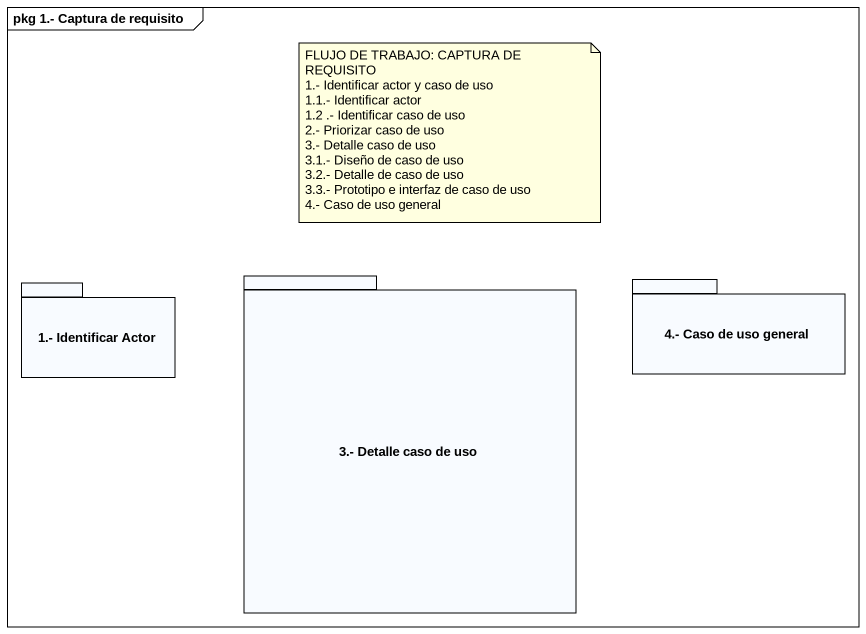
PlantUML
@startuml
mainframe pkg 1.- Captura de requisito
package "1.- Identificar Actor" as p1_Identificar_Actor {
}
package "3.- Detalle caso de uso" as p3_Detalle_caso_de_uso {
}
package "4.- Caso de uso general" as p4_Caso_de_uso_general {
}
note as N1
  FLUJO DE TRABAJO: CAPTURA DE REQUISITO
  1.- Identificar actor y caso de uso
  1.1.- Identificar actor
  1.2 .- Identificar caso de uso
  2.- Priorizar caso de uso
  3.- Detalle caso de uso
  3.1.- Diseño de caso de uso
  3.2.- Detalle de caso de uso
  3.3.- Prototipo e interfaz de caso de uso
  4.- Caso de uso general
end note
@enduml
